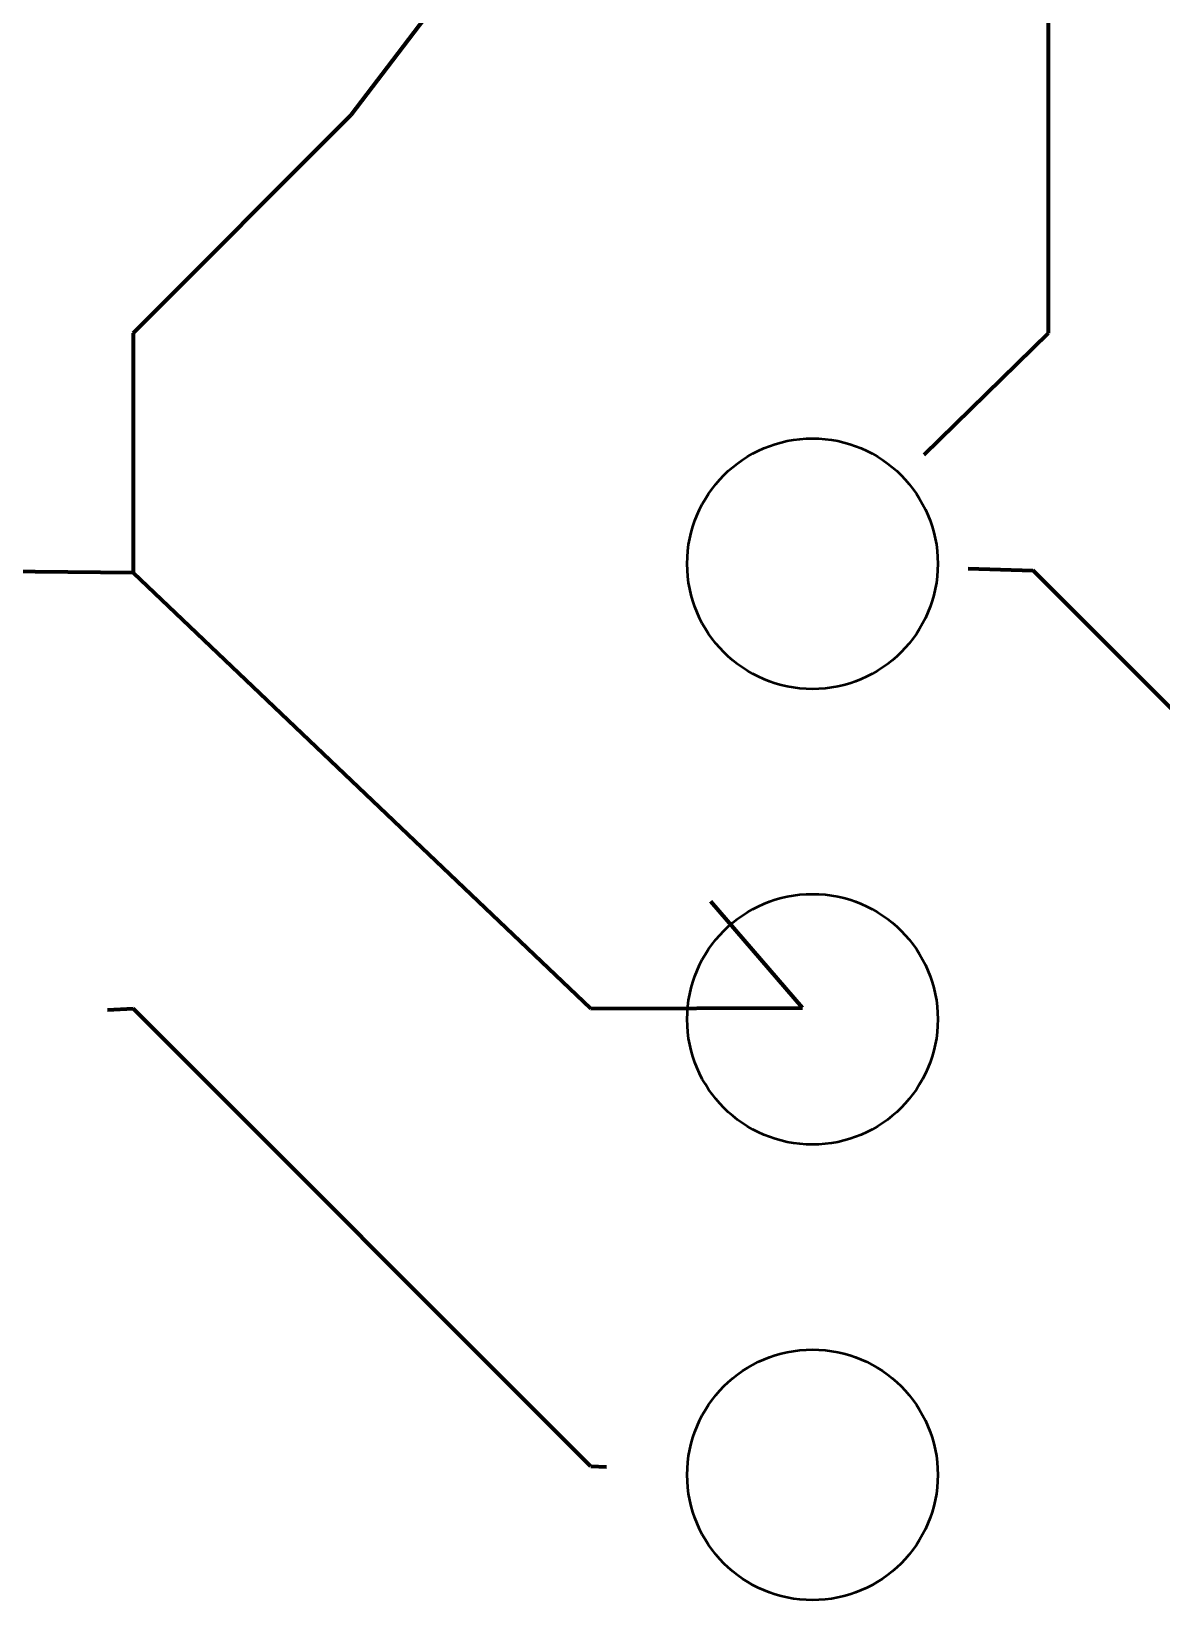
# Model space of a CAD drawing. Header units: millimetres. Extents: x -51 to 50, y -37 to 38.
# Drawn here: x 13.15 to 19.44, y -10.74 to -1.91 of the extents above; entities that cross this region are included whole.
import ezdxf

# ---------------------------------------------------------------- set-up
doc = ezdxf.new("R2010")
doc.units = ezdxf.units.MM
doc.header["$MEASUREMENT"] = 0
doc.layers.add('Camada 1', color=7, linetype='Continuous')

msp = doc.modelspace()

# ---------------------------------------------------------------- linework, layer by layer
at = {"layer": 'Camada 1', "lineweight": 18}
msp.add_open_spline([(-49.8984, -37.3982), (-49.8984, -37.3982), (49.8984, -37.3982), (49.8984, -37.3982), (49.8984, -37.3982), (49.8984, -37.3982), (49.8984, 37.3983), (49.8984, 37.3983), (49.8984, 37.3983), (49.8984, 37.3983), (-49.8984, 37.3983), (-49.8984, 37.3983), (-49.8984, 37.3983), (-49.8984, 37.3983), (-49.8984, -37.3982), (-49.8984, -37.3982)], degree=3, knots=[0, 0, 0, 0, 0.2, 0.2, 0.2, 0.2, 0.4, 0.4, 0.4, 0.4, 0.6, 0.6, 0.6, 0.6, 1, 1, 1, 1], dxfattribs=at)
at = {"layer": 'Camada 1', "lineweight": 80}
for points in [[(18.8133, 2.7276), (18.8133, 2.7276), (14.9254, -2.3752), (14.9254, -2.3752)], [(18.8133, 0.1764), (18.8133, 0.1764), (18.8133, -3.5902), (18.8133, -3.5902)], [(14.9254, -2.3752), (14.9254, -2.3752), (13.7104, -3.5902), (13.7104, -3.5902)], [(13.7104, -3.5902), (13.7104, -3.5902), (13.7104, -4.9265), (13.7104, -4.9265)], [(18.8133, -3.5902), (18.8133, -3.5902), (18.1187, -4.2697), (18.1187, -4.2697)], [(13.7104, -4.9265), (13.7104, -4.9265), (12.4355, -4.9135), (12.4355, -4.9135)], [(13.7104, -4.9265), (13.7104, -4.9265), (16.2617, -7.3565), (16.2617, -7.3565)], [(18.3657, -4.9025), (18.3657, -4.9025), (18.7276, -4.9135), (18.7276, -4.9135)], [(18.7276, -4.9131), (18.7276, -4.9131), (20.0117, -6.1972), (20.0117, -6.1972)], [(17.4435, -7.3529), (17.4435, -7.3529), (16.9313, -6.7599), (16.9313, -6.7599)], [(16.2621, -7.3565), (16.2621, -7.3565), (17.4435, -7.3529), (17.4435, -7.3529)]]:
    msp.add_open_spline(points, degree=3, dxfattribs=at)
at = {"layer": 'Camada 1', "lineweight": 50}
for points in [[(17.4986, -4.1779), (17.1128, -4.1779), (16.8001, -4.4906), (16.8001, -4.8764), (16.8001, -4.8764), (16.8001, -5.2622), (17.1128, -5.5749), (17.4986, -5.5749), (17.4986, -5.5749), (17.8844, -5.5749), (18.1971, -5.2622), (18.1971, -4.8764), (18.1971, -4.8764), (18.1971, -4.4906), (17.8844, -4.1779), (17.4986, -4.1779)], [(17.4986, -6.7179), (17.1128, -6.7179), (16.8001, -7.0306), (16.8001, -7.4164), (16.8001, -7.4164), (16.8001, -7.8022), (17.1128, -8.1149), (17.4986, -8.1149), (17.4986, -8.1149), (17.8844, -8.1149), (18.1971, -7.8022), (18.1971, -7.4164), (18.1971, -7.4164), (18.1971, -7.0306), (17.8844, -6.7179), (17.4986, -6.7179)], [(17.4986, -9.2579), (17.1128, -9.2579), (16.8001, -9.5706), (16.8001, -9.9564), (16.8001, -9.9564), (16.8001, -10.3422), (17.1128, -10.6549), (17.4986, -10.6549), (17.4986, -10.6549), (17.8844, -10.6549), (18.1971, -10.3422), (18.1971, -9.9564), (18.1971, -9.9564), (18.1971, -9.5706), (17.8844, -9.2579), (17.4986, -9.2579)]]:
    msp.add_open_spline(points, degree=3, knots=[0, 0, 0, 0, 0.2, 0.2, 0.2, 0.2, 0.4, 0.4, 0.4, 0.4, 0.6, 0.6, 0.6, 0.6, 1, 1, 1, 1], dxfattribs=at)
at = {"layer": 'Camada 1', "lineweight": 120}
for points in [[(13.5672, -7.3632), (13.5672, -7.3632), (13.7104, -7.3565), (13.7104, -7.3565)], [(13.7104, -7.3565), (13.7104, -7.3565), (16.2617, -9.9078), (16.2617, -9.9078)], [(16.2621, -9.9081), (16.2621, -9.9081), (16.3492, -9.9116), (16.3492, -9.9116)]]:
    msp.add_open_spline(points, degree=3, dxfattribs=at)

doc.saveas('drawing.dxf')
